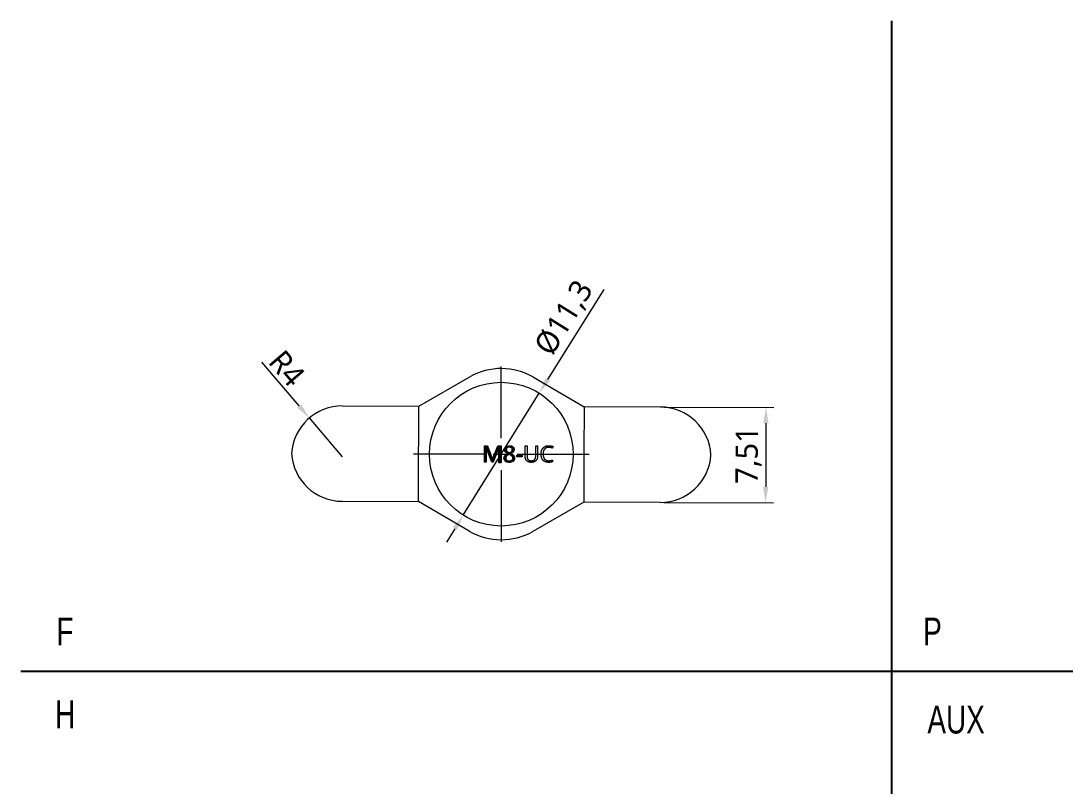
# Model space of a CAD drawing. Header units: millimetres. Extents: x -15 to 313, y -16 to 261.
# Drawn here: x -15.1 to 149.2, y 140.7 to 261.1 of the extents above; entities that cross this region are included whole.
import ezdxf

# ---------------------------------------------------------------- set-up
doc = ezdxf.new("R2010")
doc.units = ezdxf.units.MM
doc.header["$LTSCALE"] = 12.7
doc.header["$PDMODE"] = 33
doc.header["$PDSIZE"] = 1
doc.layers.add('Visible', color=7, linetype='Continuous', lineweight=40)
doc.styles.add('Onshape-Standard-Dimension', font='NotoSans-Regular.ttf')
doc.styles.add('SLDTEXTSTYLE0', font='TXT', dxfattribs={"width": 0.75})
doc.dimstyles.new('Onshape-ISO-25$0', dxfattribs={"dimtxt": 3.5, "dimasz": 2.5, "dimexe": 1.25, "dimexo": 0.625, "dimtad": 1, "dimtxsty": 'Onshape-Standard-Dimension', "dimcen": 2.5, "dimclrd": 7, "dimclre": 7, "dimclrt": 7, "dimadec": 1, "dimazin": 0, "dimtfac": 1, "dimtmove": 0, "dimatfit": 3, "dimfxl": 1, "dimlwd": 13, "dimlwe": 13, "dimarcsym": 0})
doc.dimstyles.new('Onshape-ISO-25$3', dxfattribs={"dimtxt": 3.5, "dimasz": 2.5, "dimexe": 1.25, "dimexo": 0.625, "dimtad": 1, "dimtxsty": 'Onshape-Standard-Dimension', "dimcen": 0, "dimclrd": 7, "dimclre": 7, "dimclrt": 7, "dimadec": 1, "dimazin": 0, "dimtfac": 1, "dimtmove": 0, "dimatfit": 3, "dimfxl": 1, "dimlwd": 13, "dimlwe": 13, "dimarcsym": 0})
doc.dimstyles.new('Onshape-ISO-25$4', dxfattribs={"dimtxt": 3.5, "dimasz": 2.5, "dimexe": 1.25, "dimexo": 0.625, "dimtad": 1, "dimtxsty": 'Onshape-Standard-Dimension', "dimcen": 0, "dimclrd": 7, "dimclre": 7, "dimclrt": 7, "dimadec": 1, "dimazin": 0, "dimtfac": 1, "dimtmove": 0, "dimatfit": 3, "dimfxl": 1, "dimlwd": 13, "dimlwe": 13, "dimarcsym": 0})

# ---------------------------------------------------------------- blocks, each defined once
blk = doc.blocks.new('*D9')
at = {"layer": 'Defpoints', "color": 0, "transparency": 16777216}
for p in [(85.54, 200.36, -15.6), (85.48, 185.35, -15.6), (102.1, 185.29)]:
    blk.add_point(p, dxfattribs=at)
at = {"layer": 'Visible', "color": 7, "lineweight": 13, "transparency": 16777216}
for p, q in [((86.17, 200.36), (103.4, 200.29)), ((102.14, 197.8), (102.11, 187.79)), ((86.11, 185.35), (103.35, 185.28))]:
    blk.add_line(p, q, dxfattribs=at)
at = {"layer": 'Visible', "color": 7, "transparency": 16777216}
for points in [[(101.73, 197.8), (102.56, 197.8), (102.15, 200.3)], [(101.69, 187.79), (102.52, 187.79), (102.1, 185.29)]]:
    blk.add_solid(points, dxfattribs=at)
at = {"layer": 'Visible', "color": 7, "lineweight": 5, "transparency": 16777216, "insert": (99.43, 192.8), "char_height": 3.5, "attachment_point": 5, "rotation": 89.7866, "style": 'Onshape-Standard-Dimension'}
blk.add_mtext('7,51', dxfattribs=at)
blk = doc.blocks.new('*D10')
at = {"layer": 'Defpoints', "color": 0, "transparency": 16777216}
for p in [(66.48, 202.54, 15.4), (54.54, 183.35, 15.4)]:
    blk.add_point(p, dxfattribs=at)
at = {"layer": 'Visible', "color": 7, "lineweight": 13, "transparency": 16777216}
for p, q in [((76.63, 218.85), (67.8, 204.67)), ((54.54, 183.35), (66.48, 202.54)), ((53.22, 181.23), (51.9, 179.11))]:
    blk.add_line(p, q, dxfattribs=at)
at = {"layer": 'Visible', "color": 7, "transparency": 16777216}
for points in [[(67.45, 204.89), (68.16, 204.45), (66.48, 202.54)], [(52.87, 181.45), (53.58, 181.01), (54.54, 183.35)]]:
    blk.add_solid(points, dxfattribs=at)
at = {"layer": 'Visible', "color": 7, "lineweight": 5, "transparency": 16777216, "insert": (70.54, 214.29), "char_height": 3.5, "attachment_point": 5, "rotation": 58.1083, "style": 'Onshape-Standard-Dimension'}
blk.add_mtext('%%c11,3', dxfattribs=at)
blk = doc.blocks.new('*D14')
at = {"layer": 'Defpoints', "color": 0, "transparency": 16777216}
for p in [(30.33, 198.64, 15.4), (35.51, 192.55, 15.4)]:
    blk.add_point(p, dxfattribs=at)
at = {"layer": 'Visible', "color": 7, "lineweight": 13, "transparency": 16777216}
for p, q in [((28.71, 200.54), (22.87, 207.4)), ((35.51, 192.55), (30.33, 198.64))]:
    blk.add_line(p, q, dxfattribs=at)
at = {"layer": 'Visible', "color": 7, "transparency": 16777216}
blk.add_solid([(29.02, 200.81), (28.39, 200.27), (30.33, 198.64)], dxfattribs=at)
at = {"layer": 'Visible', "color": 7, "lineweight": 5, "transparency": 16777216, "insert": (26.79, 206.46), "char_height": 3.5, "attachment_point": 5, "rotation": 310.4053, "style": 'Onshape-Standard-Dimension'}
blk.add_mtext('R4', dxfattribs=at)

msp = doc.modelspace()

# ---------------------------------------------------------------- linework, layer by layer
for p, q in [((121.921, 261.079), (121.921, -16.291)), ((-15.06, 158.809), (313.487, 158.809))]:
    msp.add_line(p, q)
at = {"layer": 'Visible', "lineweight": 5}
for p, q in [((60.513, 195.448), (60.513, 206.748)), ((47.541, 200.502), (55.558, 205.091)), ((65.558, 205.054), (73.541, 200.405)), ((35.541, 200.547), (47.541, 200.502)), ((85.541, 200.361), (73.541, 200.405)), ((57.874, 194.245), (58.321, 194.245)), ((57.874, 191.692), (57.874, 194.245)), ((57.874, 194.245), (57.974, 194.145)), ((57.974, 194.145), (57.974, 191.792)), ((58.252, 194.145), (57.974, 194.145)), ((58.014, 194.055), (58.207, 194.055)), ((58.014, 194.055), (58.124, 193.955)), ((58.138, 193.955), (58.124, 193.955)), ((58.207, 194.055), (58.138, 193.955)), ((59.004, 191.692), (58.138, 193.955)), ((58.207, 194.055), (59.072, 191.792)), ((58.321, 194.245), (58.252, 194.145)), ((59.061, 192.039), (58.252, 194.145)), ((58.321, 194.245), (59.129, 192.139)), ((59.143, 192.139), (59.958, 194.245)), ((59.174, 191.792), (60.047, 194.052)), ((60.027, 194.145), (59.212, 192.039)), ((60.116, 193.952), (59.243, 191.692)), ((59.958, 194.245), (60.402, 194.245)), ((59.958, 194.245), (60.027, 194.145)), ((60.302, 194.145), (60.027, 194.145)), ((60.047, 194.052), (60.238, 194.052)), ((60.047, 194.052), (60.116, 193.952)), ((60.13, 193.952), (60.116, 193.952)), ((60.238, 194.052), (60.13, 193.952)), ((60.402, 194.245), (60.302, 194.145)), ((60.302, 191.792), (60.302, 194.145)), ((60.402, 194.245), (60.402, 191.692)), ((60.402, 194.245), (60.502, 194.245)), ((60.502, 194.245), (60.502, 191.592)), ((60.513, 191.698), (60.513, 194.198)), ((61.221, 194.116), (61.284, 194.038)), ((61.36, 194.018), (61.425, 193.941)), ((61.767, 194.146), (61.767, 194.046)), ((61.77, 194.181), (61.77, 194.281)), ((62.115, 193.942), (62.179, 194.019)), ((62.262, 194.041), (62.324, 194.119)), ((64.27, 192.6), (64.27, 194.245)), ((64.27, 194.245), (64.567, 194.245)), ((64.567, 194.245), (64.567, 192.58)), ((65.927, 194.245), (66.223, 194.245)), ((65.927, 192.583), (65.927, 194.245)), ((66.223, 194.245), (66.223, 192.594)), ((68.697, 194.135), (68.571, 193.88)), ((58.013, 192.948), (46.713, 192.948)), ((58.048, 191.792), (58.048, 193.316)), ((58.048, 193.316), (58.148, 193.316)), ((58.148, 193.316), (58.148, 191.692)), ((59.263, 192.948), (61.763, 192.948)), ((60.105, 191.692), (60.105, 193.337)), ((60.205, 193.337), (60.105, 193.337)), ((60.205, 193.337), (60.205, 191.792)), ((60.933, 192.344), (61.033, 192.344)), ((61.016, 193.674), (61.116, 193.674)), ((61.219, 192.337), (61.119, 192.337)), ((61.121, 193.32), (61.204, 193.376)), ((61.201, 193.662), (61.301, 193.662)), ((61.336, 192.661), (61.26, 192.726)), ((61.329, 193.319), (61.404, 193.386)), ((61.467, 193.026), (61.687, 193.017)), ((61.713, 192.907), (61.71, 193.015)), ((61.784, 193.155), (61.785, 193.047)), ((61.809, 193.042), (62.038, 193.044)), ((62.138, 193.381), (62.214, 193.315)), ((62.188, 192.652), (62.257, 192.723)), ((62.242, 193.662), (62.342, 193.662)), ((62.424, 192.351), (62.324, 192.351)), ((62.331, 193.387), (62.411, 193.326)), ((62.401, 192.669), (62.479, 192.732)), ((62.428, 193.671), (62.528, 193.671)), ((62.51, 192.354), (62.61, 192.354)), ((62.942, 192.783), (63.799, 192.783)), ((62.942, 192.518), (62.942, 192.783)), ((63.799, 192.518), (62.942, 192.518)), ((63.013, 192.948), (74.313, 192.948)), ((63.799, 192.783), (63.799, 192.518)), ((57.874, 191.692), (57.974, 191.792)), ((58.148, 191.692), (57.874, 191.692)), ((57.974, 191.792), (58.048, 191.792)), ((58.148, 191.692), (58.048, 191.792)), ((59.072, 191.792), (59.004, 191.692)), ((59.243, 191.692), (59.004, 191.692)), ((59.129, 192.139), (59.061, 192.039)), ((59.212, 192.039), (59.061, 192.039)), ((59.072, 191.792), (59.174, 191.792)), ((59.129, 192.139), (59.143, 192.139)), ((59.143, 192.139), (59.212, 192.039)), ((59.174, 191.792), (59.243, 191.692)), ((60.205, 191.792), (60.105, 191.692)), ((60.402, 191.692), (60.105, 191.692)), ((60.105, 191.592), (60.105, 191.692)), ((60.502, 191.592), (60.105, 191.592)), ((60.205, 191.792), (60.302, 191.792)), ((60.402, 191.692), (60.302, 191.792)), ((60.502, 191.592), (60.402, 191.692)), ((61.153, 191.836), (61.216, 191.914)), ((61.302, 191.932), (61.365, 192.01)), ((61.774, 191.793), (61.774, 191.893)), ((61.781, 191.657), (61.781, 191.757)), ((62.244, 191.939), (62.179, 192.015)), ((62.323, 191.923), (62.388, 191.847)), ((68.597, 192.017), (68.597, 191.757)), ((60.513, 190.448), (60.513, 179.148)), ((35.485, 185.536), (47.485, 185.491)), ((55.468, 180.843), (47.485, 185.491)), ((73.485, 185.394), (65.468, 180.805)), ((85.485, 185.35), (73.485, 185.394))]:
    msp.add_line(p, q, dxfattribs=at)
msp.add_circle((60.513, 192.948), 11.3, dxfattribs=at)
for centre, radius, start, end in [((60.526, 196.412), 10, 59.78657, 119.78657), ((35.511, 192.547), 8, 89.78657, 176.2431), ((85.511, 192.361), 8, 3.33004, 89.78657), ((35.515, 193.536), 8, 183.33004, 269.78657), ((85.514, 193.35), 8, 269.78657, 356.2431), ((60.5, 189.484), 10, 239.78657, 299.78657)]:
    msp.add_arc(centre, radius, start, end, dxfattribs=at)
for points, degree, knots in [([(47.485, 185.491), (47.488, 186.333), (47.494, 188.013), (47.505, 190.504), (47.512, 192.997), (47.523, 195.49), (47.531, 197.981), (47.538, 199.66), (47.541, 200.502)], 3, [0, 0, 0, 0, 0.1673511, 0.3336599, 0.5, 0.6663401, 0.8326489, 1, 1, 1, 1]), ([(73.541, 200.405), (73.537, 199.563), (73.531, 197.884), (73.521, 195.393), (73.513, 192.9), (73.502, 190.407), (73.494, 187.916), (73.488, 186.237), (73.485, 185.394)], 3, [0, 0, 0, 0, 0.1673511, 0.3336599, 0.5, 0.6663401, 0.8326489, 1, 1, 1, 1]), ([(58.048, 193.316), (58.048, 193.378), (58.047, 193.504), (58.042, 193.691), (58.031, 193.878), (58.02, 193.997), (58.014, 194.055)], 3, [0, 0, 0, 0, 0.2518549, 0.5037131, 0.755578, 1, 1, 1, 1]), ([(58.124, 193.955), (58.124, 193.955), (58.124, 193.954), (58.132, 193.868), (58.142, 193.693), (58.147, 193.506), (58.148, 193.379), (58.148, 193.316)], 3, [0, 0, 0, 0, 0.0069256, 0.1725786, 0.4489318, 0.7246629, 1, 1, 1, 1]), ([(60.105, 193.337), (60.105, 193.337), (60.105, 193.338), (60.107, 193.534), (60.113, 193.668), (60.122, 193.847), (60.128, 193.92), (60.13, 193.952)], 3, [0, 0, 0, 0, 0.006971, 0.2698738, 0.5326108, 0.7951422, 1, 1, 1, 1]), ([(60.238, 194.052), (60.232, 193.98), (60.222, 193.843), (60.213, 193.675), (60.206, 193.505), (60.206, 193.393), (60.205, 193.337)], 3, [0, 0, 0, 0, 0.2714255, 0.5142817, 0.7571396, 1, 1, 1, 1]), ([(61.016, 193.674), (61.016, 193.674), (61.016, 193.675), (61.034, 193.898), (61.12, 194.021), (61.189, 194.086), (61.221, 194.116)], 3, [0, 0, 0, 0, 0.0088633, 0.3684154, 0.7055977, 1, 1, 1, 1]), ([(61.284, 194.038), (61.258, 194.015), (61.201, 193.964), (61.129, 193.838), (61.121, 193.73), (61.116, 193.674)], 3, [0, 0, 0, 0, 0.2974116, 0.6338705, 1, 1, 1, 1]), ([(61.201, 193.662), (61.202, 193.693), (61.204, 193.762), (61.252, 193.91), (61.324, 193.982), (61.36, 194.018)], 3, [0, 0, 0, 0, 0.2868663, 0.6421554, 1, 1, 1, 1]), ([(61.221, 194.116), (61.221, 194.116), (61.222, 194.117), (61.422, 194.261), (61.696, 194.281), (61.752, 194.281), (61.77, 194.281)], 3, [0, 0, 0, 0, 0.0085503, 0.3719579, 0.7989401, 1, 1, 1, 1]), ([(61.77, 194.181), (61.754, 194.182), (61.705, 194.183), (61.431, 194.145), (61.33, 194.072), (61.284, 194.038)], 3, [0, 0, 0, 0, 0.2072181, 0.6402718, 1, 1, 1, 1]), ([(61.425, 193.941), (61.425, 193.941), (61.424, 193.941), (61.329, 193.845), (61.306, 193.745), (61.302, 193.688), (61.301, 193.662)], 3, [0, 0, 0, 0, 0.0111846, 0.362845, 0.7116401, 1, 1, 1, 1]), ([(61.36, 194.018), (61.422, 194.055), (61.528, 194.12), (61.635, 194.139), (61.722, 194.143), (61.767, 194.146)], 3, [0, 0, 0, 0, 0.3924212, 0.680468, 1, 1, 1, 1]), ([(61.767, 194.046), (61.767, 194.046), (61.767, 194.046), (61.636, 194.039), (61.565, 194.024), (61.476, 193.971), (61.425, 193.941)], 3, [0, 0, 0, 0, 0.0104391, 0.3342444, 0.620281, 1, 1, 1, 1]), ([(61.767, 194.146), (61.812, 194.145), (61.909, 194.144), (62.093, 194.085), (62.153, 194.039), (62.179, 194.019)], 3, [0, 0, 0, 0, 0.3315056, 0.7143084, 1, 1, 1, 1]), ([(62.115, 193.942), (62.115, 193.942), (62.115, 193.942), (62.035, 194.004), (61.895, 194.041), (61.808, 194.044), (61.767, 194.046)], 3, [0, 0, 0, 0, 0.0103765, 0.2856191, 0.6633312, 1, 1, 1, 1]), ([(61.77, 194.281), (61.771, 194.281), (61.771, 194.281), (62, 194.268), (62.107, 194.241), (62.245, 194.163), (62.324, 194.119)], 3, [0, 0, 0, 0, 0.0082433, 0.3475539, 0.6298705, 1, 1, 1, 1]), ([(62.262, 194.041), (62.197, 194.078), (62.083, 194.145), (61.957, 194.17), (61.837, 194.177), (61.77, 194.181)], 3, [0, 0, 0, 0, 0.3664294, 0.6515769, 1, 1, 1, 1]), ([(62.242, 193.662), (62.242, 193.662), (62.242, 193.662), (62.231, 193.819), (62.156, 193.906), (62.127, 193.932), (62.115, 193.942)], 3, [0, 0, 0, 0, 0.0113589, 0.3990387, 0.770052, 1, 1, 1, 1]), ([(62.179, 194.019), (62.193, 194.008), (62.23, 193.977), (62.33, 193.834), (62.338, 193.72), (62.342, 193.662)], 3, [0, 0, 0, 0, 0.2320694, 0.6113417, 1, 1, 1, 1]), ([(62.428, 193.671), (62.423, 193.733), (62.413, 193.848), (62.341, 193.97), (62.287, 194.018), (62.262, 194.041)], 3, [0, 0, 0, 0, 0.3803177, 0.71129, 1, 1, 1, 1]), ([(62.324, 194.119), (62.324, 194.119), (62.324, 194.118), (62.436, 194.019), (62.505, 193.886), (62.52, 193.745), (62.528, 193.671)], 3, [0, 0, 0, 0, 0.008837, 0.2956469, 0.6276021, 1, 1, 1, 1]), ([(66.914, 193.663), (66.997, 193.832), (67.124, 193.956), (67.219, 194.051), (67.34, 194.121)], 2, [0, 0, 0, 0.5680555, 0.5680555, 1, 1, 1]), ([(68.571, 193.88), (68.511, 193.908), (68.451, 193.93), (68.221, 194.016), (67.991, 194.016)], 2, [0, 0, 0, 0.2072797, 0.2072797, 1, 1, 1]), ([(67.995, 194.281), (68.21, 194.281), (68.396, 194.239), (68.557, 194.203), (68.697, 194.135)], 2, [0, 0, 0, 0.5356009, 0.5356009, 1, 1, 1]), ([(60.933, 192.344), (60.933, 192.344), (60.932, 192.345), (60.956, 192.588), (61.057, 192.736), (61.266, 192.931), (61.402, 192.996), (61.467, 193.026)], 3, [0, 0, 0, 0, 0.0056947, 0.2438983, 0.4827955, 0.7547393, 1, 1, 1, 1]), ([(61.153, 191.836), (61.153, 191.836), (61.152, 191.837), (61.025, 191.955), (60.955, 192.108), (60.94, 192.262), (60.933, 192.344)], 3, [0, 0, 0, 0, 0.0083368, 0.3005591, 0.6321757, 1, 1, 1, 1]), ([(61.121, 193.32), (61.121, 193.32), (61.121, 193.321), (61.046, 193.454), (61.028, 193.535), (61.02, 193.626), (61.016, 193.674)], 3, [0, 0, 0, 0, 0.0102616, 0.355491, 0.6563115, 1, 1, 1, 1]), ([(61.687, 193.017), (61.556, 192.959), (61.325, 192.856), (61.142, 192.685), (61.049, 192.523), (61.038, 192.404), (61.033, 192.344)], 3, [0, 0, 0, 0, 0.3222241, 0.5722622, 0.786264, 1, 1, 1, 1]), ([(61.033, 192.344), (61.038, 192.274), (61.048, 192.143), (61.124, 191.999), (61.186, 191.941), (61.216, 191.914)], 3, [0, 0, 0, 0, 0.3767649, 0.7078228, 1, 1, 1, 1]), ([(61.116, 193.674), (61.119, 193.634), (61.124, 193.56), (61.148, 193.475), (61.185, 193.41), (61.204, 193.376)], 3, [0, 0, 0, 0, 0.3487318, 0.6515296, 1, 1, 1, 1]), ([(61.119, 192.337), (61.119, 192.349), (61.118, 192.385), (61.151, 192.584), (61.224, 192.679), (61.26, 192.726)], 3, [0, 0, 0, 0, 0.1958453, 0.6028273, 1, 1, 1, 1]), ([(61.302, 191.932), (61.279, 191.952), (61.227, 191.998), (61.137, 192.136), (61.125, 192.267), (61.119, 192.337)], 3, [0, 0, 0, 0, 0.2686047, 0.6114202, 1, 1, 1, 1]), ([(61.467, 193.026), (61.467, 193.026), (61.466, 193.027), (61.354, 193.093), (61.236, 193.179), (61.16, 193.273), (61.121, 193.32)], 3, [0, 0, 0, 0, 0.0093187, 0.2917319, 0.640213, 1, 1, 1, 1]), ([(61.329, 193.319), (61.309, 193.346), (61.268, 193.398), (61.222, 193.484), (61.209, 193.597), (61.201, 193.662)], 3, [0, 0, 0, 0, 0.2998156, 0.5939315, 1, 1, 1, 1]), ([(61.204, 193.376), (61.237, 193.335), (61.301, 193.255), (61.426, 193.165), (61.558, 193.089), (61.644, 193.041), (61.687, 193.017)], 3, [0, 0, 0, 0, 0.2518772, 0.5029771, 0.7538096, 1, 1, 1, 1]), ([(61.336, 192.661), (61.336, 192.661), (61.335, 192.66), (61.232, 192.526), (61.22, 192.38), (61.219, 192.347), (61.219, 192.337)], 3, [0, 0, 0, 0, 0.0109892, 0.4018482, 0.8039475, 1, 1, 1, 1]), ([(61.219, 192.337), (61.219, 192.337), (61.219, 192.336), (61.236, 192.15), (61.304, 192.067), (61.346, 192.027), (61.365, 192.01)], 3, [0, 0, 0, 0, 0.0104268, 0.3996329, 0.7351936, 1, 1, 1, 1]), ([(61.26, 192.726), (61.298, 192.763), (61.372, 192.837), (61.5, 192.918), (61.642, 192.986), (61.69, 193.007), (61.71, 193.015)], 3, [0, 0, 0, 0, 0.2723791, 0.5442704, 0.815964, 1, 1, 1, 1]), ([(61.301, 193.662), (61.301, 193.662), (61.301, 193.661), (61.32, 193.502), (61.354, 193.453), (61.387, 193.409), (61.404, 193.386)], 3, [0, 0, 0, 0, 0.0115501, 0.4142776, 0.7032434, 1, 1, 1, 1]), ([(61.785, 193.047), (61.72, 193.075), (61.598, 193.127), (61.453, 193.207), (61.37, 193.282), (61.329, 193.319)], 3, [0, 0, 0, 0, 0.357359, 0.6780762, 1, 1, 1, 1]), ([(61.713, 192.907), (61.713, 192.907), (61.713, 192.907), (61.675, 192.892), (61.549, 192.83), (61.434, 192.757), (61.368, 192.693), (61.336, 192.661)], 3, [0, 0, 0, 0, 0.0083518, 0.1403637, 0.4319535, 0.7193679, 1, 1, 1, 1]), ([(61.404, 193.386), (61.404, 193.386), (61.404, 193.385), (61.524, 193.276), (61.639, 193.221), (61.736, 193.177), (61.784, 193.155)], 3, [0, 0, 0, 0, 0.0093662, 0.329959, 0.6631663, 1, 1, 1, 1]), ([(61.71, 193.015), (61.721, 193.011), (61.754, 192.999), (61.939, 192.927), (62.103, 192.847), (62.206, 192.765), (62.257, 192.723)], 3, [0, 0, 0, 0, 0.1351701, 0.4230124, 0.7110487, 1, 1, 1, 1]), ([(62.188, 192.652), (62.188, 192.652), (62.187, 192.652), (62.033, 192.776), (61.894, 192.835), (61.774, 192.883), (61.713, 192.907)], 3, [0, 0, 0, 0, 0.0085177, 0.3305554, 0.6620249, 1, 1, 1, 1]), ([(61.784, 193.155), (61.784, 193.156), (61.785, 193.156), (61.808, 193.165), (61.935, 193.224), (62.044, 193.29), (62.107, 193.351), (62.138, 193.381)], 3, [0, 0, 0, 0, 0.0088034, 0.1145538, 0.4161148, 0.7126408, 1, 1, 1, 1]), ([(62.214, 193.315), (62.177, 193.28), (62.105, 193.209), (61.98, 193.135), (61.843, 193.071), (61.801, 193.054), (61.785, 193.047)], 3, [0, 0, 0, 0, 0.27586, 0.55104, 0.8259934, 1, 1, 1, 1]), ([(61.809, 193.042), (61.912, 193.092), (62.087, 193.178), (62.221, 193.267), (62.294, 193.347), (62.331, 193.387)], 3, [0, 0, 0, 0, 0.4132366, 0.706162, 1, 1, 1, 1]), ([(62.401, 192.669), (62.357, 192.714), (62.268, 192.803), (62.108, 192.898), (61.941, 192.979), (61.851, 193.022), (61.809, 193.042)], 3, [0, 0, 0, 0, 0.2584906, 0.5159053, 0.7730917, 1, 1, 1, 1]), ([(62.411, 193.326), (62.411, 193.326), (62.411, 193.326), (62.272, 193.172), (62.146, 193.102), (62.071, 193.062), (62.038, 193.044)], 3, [0, 0, 0, 0, 0.0091661, 0.367706, 0.7152316, 1, 1, 1, 1]), ([(62.038, 193.044), (62.038, 193.044), (62.038, 193.043), (62.177, 192.975), (62.326, 192.886), (62.427, 192.784), (62.479, 192.732)], 3, [0, 0, 0, 0, 0.0085484, 0.2909029, 0.6392474, 1, 1, 1, 1]), ([(62.138, 193.381), (62.138, 193.381), (62.139, 193.381), (62.226, 193.49), (62.242, 193.622), (62.242, 193.652), (62.242, 193.662)], 3, [0, 0, 0, 0, 0.011742, 0.3899044, 0.7982377, 1, 1, 1, 1]), ([(62.179, 192.015), (62.179, 192.015), (62.18, 192.016), (62.278, 192.112), (62.315, 192.225), (62.321, 192.309), (62.324, 192.351)], 3, [0, 0, 0, 0, 0.010208, 0.3318026, 0.6743247, 1, 1, 1, 1]), ([(62.324, 192.351), (62.324, 192.351), (62.324, 192.351), (62.315, 192.485), (62.252, 192.583), (62.208, 192.63), (62.188, 192.652)], 3, [0, 0, 0, 0, 0.0107811, 0.34748, 0.704893, 1, 1, 1, 1]), ([(62.342, 193.662), (62.342, 193.65), (62.343, 193.615), (62.307, 193.432), (62.244, 193.353), (62.214, 193.315)], 3, [0, 0, 0, 0, 0.2024955, 0.617163, 1, 1, 1, 1]), ([(62.424, 192.351), (62.422, 192.303), (62.417, 192.204), (62.351, 192.044), (62.279, 191.973), (62.244, 191.939)], 3, [0, 0, 0, 0, 0.3238022, 0.6724783, 1, 1, 1, 1]), ([(62.257, 192.723), (62.281, 192.699), (62.333, 192.646), (62.414, 192.497), (62.421, 192.399), (62.424, 192.351)], 3, [0, 0, 0, 0, 0.293302, 0.6563693, 1, 1, 1, 1]), ([(62.323, 191.923), (62.365, 191.964), (62.448, 192.047), (62.506, 192.226), (62.509, 192.314), (62.51, 192.354)], 3, [0, 0, 0, 0, 0.3489528, 0.7045252, 1, 1, 1, 1]), ([(62.331, 193.387), (62.354, 193.422), (62.394, 193.486), (62.418, 193.559), (62.425, 193.631), (62.428, 193.671)], 3, [0, 0, 0, 0, 0.3608292, 0.6487634, 1, 1, 1, 1]), ([(62.61, 192.354), (62.61, 192.354), (62.61, 192.353), (62.604, 192.181), (62.543, 192.013), (62.414, 191.868), (62.394, 191.852), (62.388, 191.847)], 3, [0, 0, 0, 0, 0.0075486, 0.2689997, 0.5900025, 0.8824755, 1, 1, 1, 1]), ([(62.51, 192.354), (62.51, 192.372), (62.511, 192.418), (62.472, 192.577), (62.423, 192.64), (62.401, 192.669)], 3, [0, 0, 0, 0, 0.2512569, 0.6537673, 1, 1, 1, 1]), ([(62.528, 193.671), (62.528, 193.671), (62.528, 193.67), (62.515, 193.518), (62.487, 193.451), (62.438, 193.371), (62.411, 193.326)], 3, [0, 0, 0, 0, 0.010347, 0.3581195, 0.644588, 1, 1, 1, 1]), ([(62.479, 192.732), (62.479, 192.732), (62.48, 192.732), (62.577, 192.602), (62.609, 192.433), (62.61, 192.376), (62.61, 192.354)], 3, [0, 0, 0, 0, 0.0099942, 0.3531269, 0.7533055, 1, 1, 1, 1]), ([(67.327, 193.736), (67.215, 193.606), (67.154, 193.433), (67.084, 193.231), (67.084, 192.968)], 2, [0, 0, 0, 0.4609915, 0.4609915, 1, 1, 1]), ([(67.084, 192.968), (67.084, 192.739), (67.133, 192.558), (67.191, 192.343), (67.318, 192.194)], 2, [0, 0, 0, 0.4578524, 0.4578524, 1, 1, 1]), ([(61.781, 191.657), (61.781, 191.657), (61.78, 191.657), (61.518, 191.673), (61.414, 191.694), (61.18, 191.81), (61.158, 191.831), (61.153, 191.836)], 3, [0, 0, 0, 0, 0.0069971, 0.3127439, 0.5689264, 0.8823973, 1, 1, 1, 1]), ([(61.216, 191.914), (61.29, 191.871), (61.421, 191.795), (61.567, 191.769), (61.705, 191.761), (61.781, 191.757)], 3, [0, 0, 0, 0, 0.3655252, 0.6522942, 1, 1, 1, 1]), ([(61.774, 191.793), (61.73, 191.793), (61.632, 191.794), (61.41, 191.852), (61.335, 191.908), (61.302, 191.932)], 3, [0, 0, 0, 0, 0.3103958, 0.7010718, 1, 1, 1, 1]), ([(61.365, 192.01), (61.365, 192.01), (61.365, 192.01), (61.469, 191.933), (61.642, 191.897), (61.733, 191.894), (61.774, 191.893)], 3, [0, 0, 0, 0, 0.009599, 0.2977454, 0.6847043, 1, 1, 1, 1]), ([(61.774, 191.893), (61.774, 191.893), (61.774, 191.893), (61.929, 191.901), (62.014, 191.919), (62.119, 191.98), (62.179, 192.015)], 3, [0, 0, 0, 0, 0.0096063, 0.3337885, 0.6211985, 1, 1, 1, 1]), ([(62.244, 191.939), (62.173, 191.897), (62.051, 191.823), (61.927, 191.801), (61.826, 191.796), (61.774, 191.793)], 3, [0, 0, 0, 0, 0.3905304, 0.6796784, 1, 1, 1, 1]), ([(61.781, 191.757), (61.809, 191.757), (61.884, 191.756), (62.167, 191.805), (62.274, 191.886), (62.323, 191.923)], 3, [0, 0, 0, 0, 0.2442238, 0.6549337, 1, 1, 1, 1]), ([(62.388, 191.847), (62.388, 191.847), (62.388, 191.846), (62.177, 191.687), (61.896, 191.659), (61.812, 191.658), (61.781, 191.657)], 3, [0, 0, 0, 0, 0.0079696, 0.35663, 0.762542, 1, 1, 1, 1]), ([(68.597, 191.757), (68.512, 191.725), (68.414, 191.703), (68.397, 191.7), (68.379, 191.696), (68.185, 191.657), (67.943, 191.657)], 2, [0, 0, 0, 0.3210444, 0.3210444, 0.3776611, 0.3776611, 1, 1, 1]), ([(67.988, 191.921), (68.182, 191.921), (68.416, 191.972), (68.432, 191.975), (68.448, 191.979), (68.521, 191.996), (68.597, 192.017)], 2, [0, 0, 0, 0.7263104, 0.7263104, 0.7759961, 0.7759961, 1, 1, 1])]:
    msp.add_open_spline(points, degree=degree, knots=knots, dxfattribs=at)
for points in [[(67.991, 194.016), (67.571, 194.016), (67.327, 193.736)], [(67.34, 194.121), (67.618, 194.281), (67.995, 194.281)], [(64.522, 191.909), (64.27, 192.161), (64.27, 192.6)], [(64.567, 192.58), (64.567, 192.26), (64.742, 192.089)], [(65.752, 192.09), (65.927, 192.262), (65.927, 192.583)], [(66.223, 192.594), (66.223, 192.157), (65.96, 191.907)], [(66.766, 192.972), (66.766, 193.367), (66.914, 193.663)], [(67.073, 192), (66.766, 192.342), (66.766, 192.972)], [(65.235, 191.657), (64.774, 191.657), (64.522, 191.909)], [(64.742, 192.089), (64.916, 191.918), (65.255, 191.918)], [(65.96, 191.907), (65.696, 191.657), (65.235, 191.657)], [(65.255, 191.918), (65.577, 191.918), (65.752, 192.09)], [(67.943, 191.657), (67.379, 191.657), (67.073, 192)], [(67.318, 192.194), (67.553, 191.921), (67.988, 191.921)]]:
    msp.add_open_spline(points, degree=2, dxfattribs=at)

# ---------------------------------------------------------------- texts
at = {"style": 'SLDTEXTSTYLE0', "width": 0.75}
for s, height, p in [('F', 4.38, (-9.461, 162.879)), ('P', 4.38, (126.888, 162.863)), ('H', 4.38, (-9.664, 149.857)), ('AUX', 4.3802, (127.548, 149.022))]:
    msp.add_text(s, height=height, dxfattribs=at).set_placement(p)

# ---------------------------------------------------------------- dimensions: what is measured, and where the dimension line sits
at = {"layer": 'Visible', "lineweight": 5}
dim = msp.add_diameter_dim_2p(p1=(54.543, 183.354, 15.4), p2=(66.483, 202.543, 15.4), dimstyle='Onshape-ISO-25$3', override={"dimlfac": 0.5, "dimpost": '%%c<>', "dimtofl": 1, "dimtmove": 0, "dimatfit": 3}, dxfattribs=at)
dim.commit()
dim.dimension.update_dxf_attribs({"geometry": '*D10', "text_midpoint": (72.884, 212.83), "dimtype": 163})
dim = msp.add_radius_dim(center=(35.511, 192.547, 15.4), mpoint=(30.326, 198.639, 15.4), dimstyle='Onshape-ISO-25$4', override={"dimlfac": 0.5, "dimpost": 'R<>', "dimtofl": 1, "dimtmove": 0, "dimatfit": 0}, dxfattribs=at)
dim.commit()
dim.dimension.update_dxf_attribs({"geometry": '*D14', "text_midpoint": (24.976, 204.924), "dimtype": 164})
dim = msp.add_linear_dim(base=(102.096, 185.288), p1=(85.541, 200.361, -15.6), p2=(85.485, 185.35, -15.6), angle=89.78657, dimstyle='Onshape-ISO-25$0', override={"dimlfac": 0.5, "dimpost": ''}, dxfattribs=at)
dim.commit()
dim.dimension.update_dxf_attribs({"geometry": '*D9', "text_midpoint": (102.124, 192.793), "dimtype": 160})

doc.saveas('drawing.dxf')
